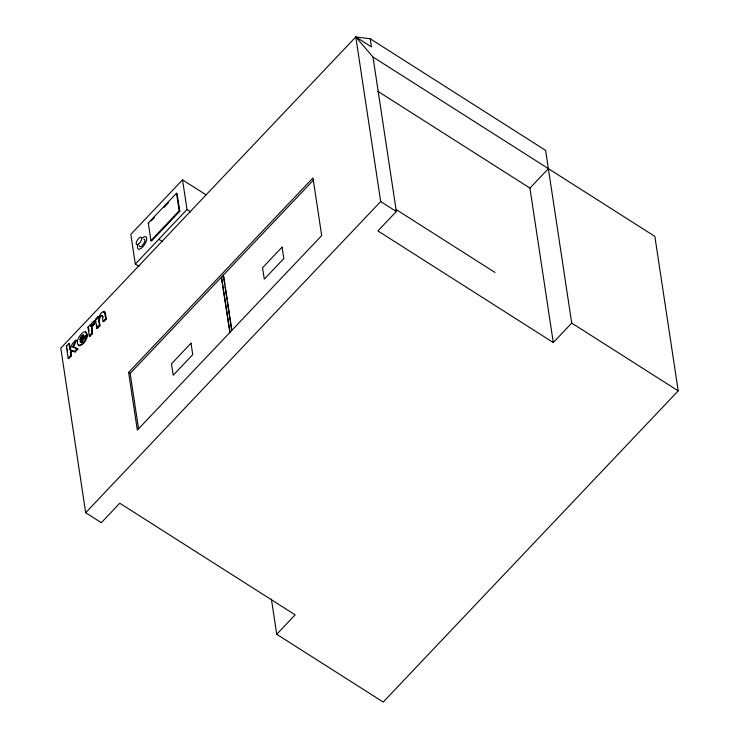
<?xml version="1.0" encoding="UTF-8"?>
<svg xmlns="http://www.w3.org/2000/svg" width="739" height="739" viewBox="0 0 739 739"><rect width="100%" height="100%" fill="white"/><g stroke="black" fill="none" stroke-linecap="round" stroke-linejoin="round"><path stroke-width="1.11" d="M80.006 339.801L80.329 337.732L81.65 335.7L83.091 334.795L83.904 335.7L80.006 339.801L80.634 340.208L81.521 337.058L83.71 335.192M92.504 333.594L91.876 333.187L91.414 326.49L93.871 323.599L94.37 320.744L94.998 321.142L94.5 324.005L92.042 326.897L92.504 333.594L89.899 336.337L89.271 335.94L87.959 327.238L90.38 324.68L91.193 326.324L90.38 324.68M86.759 335.829L84.107 338.176L82.629 341.178L80.486 341.991L80.172 341.261L86.703 334.379L85.558 331.876A6.411 2.642 -57.5 0 0 83.248 332.347C79.72 334.915 74.842 341.769 78.842 345.455C82.999 344.346 85.789 339.866 86.759 335.829L87.387 336.227C86.417 340.263 83.627 344.743 79.461 345.852L78.232 344.688M90.564 325.917L92.005 322.823L94.37 320.744M73.457 347.284L72.828 346.887L75.711 340.152L76.339 340.55L73.457 347.284L77.9 349.002L75.092 351.967L71.397 350.268L70.344 352.669L70.768 355.459L71.397 355.856L68.792 358.609L68.164 358.212L66.344 346.194L68.949 343.441L69.577 343.838L70.547 350.221M71.397 355.856L70.972 353.076L72.016 350.665M91.673 324.966L92.135 323.987M206.005 194.8L182.524 179.854L130.821 234.392L135.311 264.045L139.071 266.437M148.29 223.002L176.501 193.248L177.12 193.646L179.78 211.243L151.578 240.997L150.95 240.6L148.29 223.002L148.918 223.4M151.264 220.924L154.396 217.617M163.799 207.696L168.501 202.735M150.95 240.6L179.161 210.846L176.501 193.248M135.311 264.045L187.004 209.506L182.524 179.854M370.221 38.77L371.458 46.917L355.792 36.95L60.792 348.152L85.678 512.709L101.345 522.676L119.783 503.231L295.157 614.839L276.728 634.284L383.208 702.05L678.208 390.848L654.846 236.388L372.983 57.014L355.792 36.95L370.221 38.77L545.604 150.377L571.727 323.091L678.208 390.848M75.711 340.152L72.505 343.533L69.919 349.824L68.949 343.441M102.361 315.498L101.557 315.83A3.298 1.358 -57.5 0 0 99.894 317.899L99.257 320.467L99.987 325.696L97.382 328.449L96.754 328.042L95.442 319.34L97.862 316.791L98.49 317.188M97.28 318.463L96.07 319.738L95.442 319.34M82.408 342.305L81.105 342.388L80.8 341.658L87.331 334.776L86.177 332.273A6.411 2.642 -57.5 0 0 85.521 332.125M68.164 358.212L70.768 355.459M71.397 350.268L74.463 351.561L77.272 348.605L77.9 349.002M89.271 335.94L91.876 333.187M96.754 328.042L99.359 325.299L98.629 320.07L99.266 317.493A3.298 1.358 -57.5 0 1 100.938 315.424C103.562 314.269 102.176 320.264 103.127 321.326L103.756 321.724L106.361 318.971L105.169 312.163L103.321 312.181M103.127 321.326L105.732 318.574L104.264 311.47L102.693 311.775L101.077 313.17L98.056 318.066L97.862 316.791M128.604 372.41L312.976 177.905L321.696 235.584L137.325 430.089L128.604 372.41L130.166 373.407L138.544 428.823M130.166 373.407L221.432 277.125L230.125 332.744M231.658 330.601L223.28 275.185L313.752 179.743M221.746 277.328L223.28 275.185M85.678 512.709L380.687 201.516L355.792 36.95M372.983 57.014L396.344 211.483L377.906 230.928L553.289 342.536L571.727 323.091M553.289 342.536L529.928 188.075L548.366 168.631M94.112 321.705L94.998 321.142M72.828 346.887L77.272 348.605M377.795 91.266L529.928 188.075M396.095 209.525L494.973 272.442M380.687 201.516L396.344 211.483M187.004 209.506L190.764 211.899M179.161 210.846L179.78 211.243M158.793 239.27L162.552 241.662M105.732 318.574L106.361 318.971M99.359 325.299L99.987 325.696M93.871 323.599L94.5 324.005M87.959 327.238L88.578 327.636M86.703 334.379L87.331 334.776M84.107 338.176L84.726 338.582M80.172 341.261L80.8 341.658M66.344 346.194L66.972 346.591M74.463 351.561L75.092 351.967M70.344 352.669L70.972 353.076M102.869 316.163L103.081 317.28M223.76 276.515L224.961 284.432M225.303 286.686L227.178 299.129M227.52 301.392L229.404 313.835M229.746 316.098L231.63 328.532M271.398 599.08L276.728 634.284M221.432 277.125L229.811 332.541M96.892 325.178L97.382 328.449M88.745 328.726L89.077 330.896M89.567 334.167L89.899 336.337M67.304 348.78L67.637 350.96M143.791 239.131A4.36 1.792 -57.5 0 1 143.495 244.064A4.36 1.792 -57.5 0 1 139.329 245.838M142.59 237.81A7.27 2.993 -57.5 0 1 146.655 239.63A7.27 2.993 -57.5 0 1 140.798 248.609A7.27 2.993 -57.5 0 1 137.759 245.219M191.022 343.219L171.476 363.828L173.203 375.236L192.75 354.618L191.022 343.219M282.104 247.131L262.557 267.749L264.285 279.157L283.822 258.539L282.104 247.131M138.599 244.046A4.36 1.792 -57.5 0 0 141.537 237.478A4.36 1.792 -57.5 0 0 136.743 241.265A4.36 1.792 -57.5 0 0 138.599 244.046"/></g></svg>
